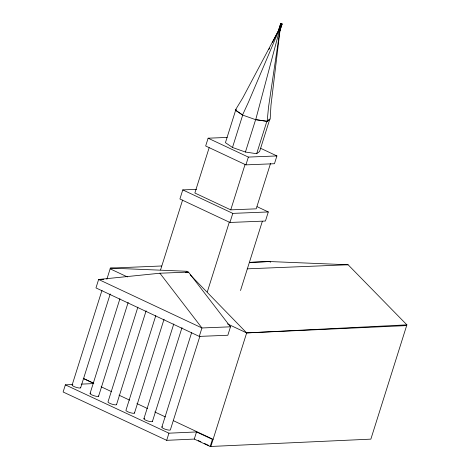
<?xml version="1.0" encoding="UTF-8"?>
<svg xmlns="http://www.w3.org/2000/svg" width="470" height="470" viewBox="0 0 470 470"><rect width="100%" height="100%" fill="white"/><g stroke="black" fill="none" stroke-linecap="round" stroke-linejoin="round"><path stroke-width="0.7" d="M267.154 121.383L268.529 107.131L279.891 30.527L282.112 23.97L281.266 23.57L280.666 23.594L278.622 30.086L278.957 30.286L248.542 101.978L242.52 115.038L255.704 119.697L267.154 121.383L270.168 119.116L270.973 105.292L280.002 30.438M255.704 119.697L279.456 30.462L279.891 30.527M72.562 384.525L65.359 384.854L63.109 391.992L166.68 440.325L194.275 439.074L210.172 446.5L370.859 439.139L406.891 324.852L348.111 264.769L269.404 261.537L249.617 262.354M72.169 384.883L101.996 290.284M106.849 279.286L110.374 268.106L161.674 265.985M80.623 387.868L110.227 293.967M90.111 393.302L119.938 298.709M98.565 396.292L128.169 302.386M137.88 307.127L108.059 401.721A4.535 0.999 17.5 0 0 112.16 404.224A4.535 0.999 17.5 0 0 116.554 404.318M196.542 189.345L182.777 189.898L179.91 198.986L229.93 222.463L265.438 221.035L268.3 211.947L257.113 206.694M116.507 404.711L146.111 310.811M160.558 269.933L182.589 200.055M227.163 137.434L208.122 138.198L205.666 145.988L245.904 164.87L274.457 163.719L276.912 155.934L260.427 148.197M155.823 315.546L126.001 410.146A4.535 0.999 17.5 0 0 130.102 412.642A4.535 0.999 17.5 0 0 134.496 412.742M209.168 147.645L194.862 193.017L230.746 209.861L256.215 208.833L270.52 163.46M134.449 413.13L164.054 319.23M143.943 418.564L173.765 323.971M232.486 147.474L242.714 115.027L235.658 110.215L225.43 142.663L232.486 147.474L245.422 152.045L256.655 153.702L259.61 151.475L269.839 119.028L266.884 121.26L256.655 153.702M152.392 421.555L181.996 327.655M280.79 23.5L278.622 30.086M280.666 23.594L280.966 23.8L278.921 30.286L279.468 30.48L279.944 30.55L282.112 23.97M279.468 30.48L281.512 23.994L281.988 24.064M280.384 28.306L281.818 23.764M245.422 152.045L255.651 119.603L266.884 121.26M161.886 426.989L191.713 332.39M230.746 209.861L245.052 164.488M245.904 164.87L248.36 157.086L276.912 155.934M207.317 291.882L229.348 221.999M229.93 222.463L232.797 213.38L268.3 211.947M199.274 336.403L201.936 327.966L159.9 273.223L98.63 279.48L95.968 287.916L199.274 336.403L227.833 335.251L230.494 326.815L188.458 272.077L159.9 273.223M166.68 440.325L168.93 433.187L196.525 431.942L212.422 439.362L213.11 439.332L173.348 420.668M199.944 336.073L170.334 429.974A4.535 0.999 17.5 0 1 164.341 428.904A4.535 0.999 17.5 0 1 162.573 426.825M240.505 290.542L262.319 221.364M194.275 439.074L196.525 431.942M210.172 446.5L212.422 439.362M210.86 446.471L246.662 332.913L190.285 274.915M268.905 49.468L269.563 48.169M272.535 42.335L278.798 30.015L242.708 98.001L235.329 110.133L242.52 115.038M235.329 110.133L236.334 109.375M185.574 272.371L188.458 272.077M227.445 323.895L246.662 332.913L406.891 324.852M249.676 262.442L269.404 261.537L270.726 262.154M246.662 332.913L406.662 325.587M81.21 384.137L93.465 383.585M247.202 268.834L348.111 264.769M103.752 279.274L98.63 279.48L201.936 327.966L230.494 326.815M110.374 268.106L186.737 271.266L187.753 272.312M280.966 23.8L281.512 23.994M83.666 378.638L93.524 383.244M65.359 384.854L168.93 433.187M208.122 138.198L248.36 157.086M182.777 189.898L232.797 213.38M110.139 268.84L127.417 276.947M83.213 378.362L93.818 383.344M101.109 386.763L111.713 391.739M119.004 395.164L129.608 400.14M136.893 403.56L147.498 408.536M154.789 411.961L165.393 416.937M198.27 440.56L200.919 441.8M204.233 443.357L208.874 445.537M279.767 30.25L280.067 30.456M80.67 387.474A4.535 0.999 17.5 0 1 75.429 387.104A4.535 0.999 17.5 0 1 72.862 384.719M98.612 395.899A4.535 0.999 17.5 0 1 93.371 395.523A4.535 0.999 17.5 0 1 90.804 393.137M152.439 421.161A4.535 0.999 17.5 0 1 147.204 420.791A4.535 0.999 17.5 0 1 144.631 418.4"/></g></svg>
